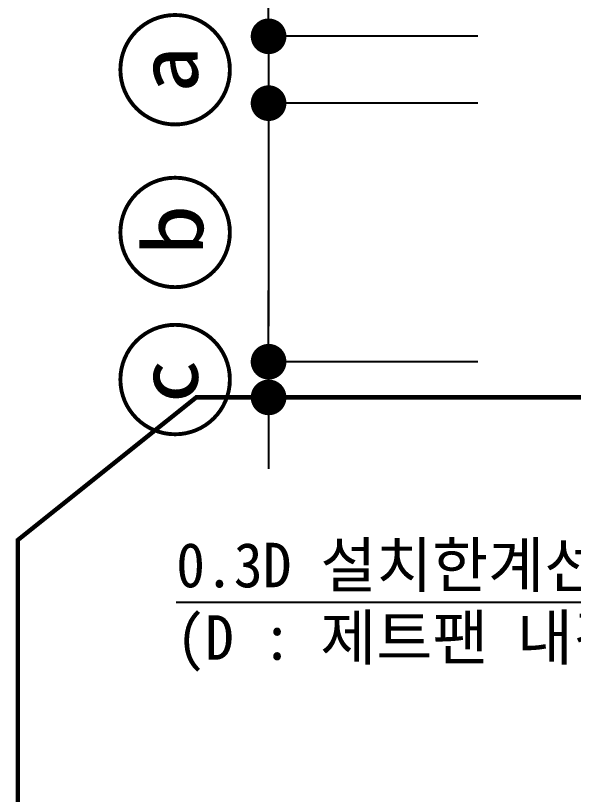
# Model space of a CAD drawing. Header units: millimetres. Extents: x -69382 to 174843, y -46375 to 101648.
# Drawn here: x -69382 to -66255, y -14569 to -10201 of the extents above; entities that cross this region are included whole.
import ezdxf

# ---------------------------------------------------------------- set-up
doc = ezdxf.new("R2010")
doc.units = ezdxf.units.MM
doc.header["$LTSCALE"] = 1000
doc.linetypes.add('A-DASHD01', pattern=[0.75, 0.5, -0.25])
for name, color, linetype in [('CS-HIDL', 2, 'A-DASHD01'), ('DIM1', 1, 'Continuous'), ('J', 4, 'Continuous')]:
    doc.layers.add(name, color=color, linetype=linetype)
doc.styles.add('WGTXT', font='DotumChe.ttf')
doc.dimstyles.new('DIM-01', dxfattribs={"dimscale": 100, "dimtxt": 3, "dimasz": 0.6, "dimexe": 0, "dimexo": 0, "dimgap": 1, "dimtad": 1, "dimdec": 0, "dimrnd": 0.001, "dimzin": 1, "dimdsep": 46, "dimlunit": 6, "dimtxsty": 'WGTXT', "dimblk": 'DOT', "dimcen": 0, "dimclrd": 1, "dimclre": 1, "dimclrt": 3, "dimadec": 4, "dimazin": 0, "dimtfac": 1, "dimtdec": 0, "dimtix": 1, "dimtmove": 2, "dimatfit": 3, "dimldrblk": 'DOT', "dimfxl": 1.5, "dimlwd": -1, "dimarcsym": 0})

# ---------------------------------------------------------------- blocks, each defined once
blk = doc.blocks.new('_Dot')
at = {"layer": 'DIM1'}
blk.add_line((0, 0), (-1, 0), dxfattribs=at)
at = {"layer": 'DIM1', "const_width": 0.5}
blk.add_lwpolyline([(-0.25, 0, 1), (0.25, 0, 1)], format="xyb", close=True, dxfattribs=at)
blk = doc.blocks.new('*D281')
at = {"color": 1, "transparency": 16777216}
for p, q in [((-67963.5, -11942.1), (-67963.5, -11742.1)), ((-67963.5, -12142.1), (-67963.5, -12342.1)), ((-67963.5, -12542.1), (-67963.5, -12742.1))]:
    blk.add_line(p, q, dxfattribs=at)
at = {"color": 1, "linetype": 'ByBlock', "lineweight": -2, "transparency": 16777216}
for p, q in [((-66790.5, -12142.1), (-67963.5, -12142.1)), ((-66790.5, -12342.1), (-67963.5, -12342.1))]:
    blk.add_line(p, q, dxfattribs=at)
at = {"layer": 'Defpoints', "color": 0, "linetype": 'ByBlock', "transparency": 16777216}
for p in [(-66290.5, -12142.1), (-67963.5, -12342.1), (-66290.5, -12342.1)]:
    blk.add_point(p, dxfattribs=at)
at = {"color": 1, "linetype": 'ByBlock', "transparency": 16777216, "xscale": 200, "yscale": 200, "zscale": 200}
for p, rotation in [((-67963.5, -12142.1), 270), ((-67963.5, -12342.1), 90)]:
    blk.add_blockref('_Dot', p, dxfattribs=dict(at, rotation=rotation))
at = {"color": 3, "linetype": 'ByBlock', "transparency": 16777216, "insert": (-68448.8, -12242.1), "char_height": 500, "attachment_point": 5, "rotation": 90, "style": 'WGTXT'}
blk.add_mtext('ⓒ', dxfattribs=at)
blk = doc.blocks.new('*D282')
at = {"color": 1, "linetype": 'ByBlock', "lineweight": -2, "transparency": 16777216}
for p, q in [((-66790.5, -10692.1), (-67963.5, -10692.1)), ((-66790.5, -12142.1), (-67963.5, -12142.1))]:
    blk.add_line(p, q, dxfattribs=at)
at = {"color": 1, "transparency": 16777216}
blk.add_line((-67963.5, -10892.1), (-67963.5, -11942.1), dxfattribs=at)
at = {"layer": 'Defpoints', "color": 0, "linetype": 'ByBlock', "transparency": 16777216}
for p in [(-66290.5, -10692.1), (-67963.5, -12142.1), (-66290.5, -12142.1)]:
    blk.add_point(p, dxfattribs=at)
at = {"color": 1, "linetype": 'ByBlock', "transparency": 16777216, "xscale": 200, "yscale": 200, "zscale": 200}
for p, rotation in [((-67963.5, -10692.1), 90), ((-67963.5, -12142.1), 270)]:
    blk.add_blockref('_Dot', p, dxfattribs=dict(at, rotation=rotation))
at = {"color": 3, "linetype": 'ByBlock', "transparency": 16777216, "insert": (-68448.8, -11417.1), "char_height": 500, "attachment_point": 5, "rotation": 90, "style": 'WGTXT'}
blk.add_mtext('ⓑ', dxfattribs=at)
blk = doc.blocks.new('*D283')
at = {"color": 1, "transparency": 16777216}
for p, q in [((-67963.5, -10117.1), (-67963.5, -9917.1)), ((-67963.5, -10317.1), (-67963.5, -10692.1)), ((-67963.5, -10892.1), (-67963.5, -11092.1))]:
    blk.add_line(p, q, dxfattribs=at)
at = {"color": 1, "linetype": 'ByBlock', "lineweight": -2, "transparency": 16777216}
for p, q in [((-66790.5, -10317.1), (-67963.5, -10317.1)), ((-66790.5, -10692.1), (-67963.5, -10692.1))]:
    blk.add_line(p, q, dxfattribs=at)
at = {"layer": 'Defpoints', "color": 0, "linetype": 'ByBlock', "transparency": 16777216}
for p in [(-66290.5, -10317.1), (-67963.5, -10692.1), (-66290.5, -10692.1)]:
    blk.add_point(p, dxfattribs=at)
at = {"color": 1, "linetype": 'ByBlock', "transparency": 16777216, "xscale": 200, "yscale": 200, "zscale": 200}
for p, rotation in [((-67963.5, -10317.1), 270), ((-67963.5, -10692.1), 90)]:
    blk.add_blockref('_Dot', p, dxfattribs=dict(at, rotation=rotation))
at = {"color": 3, "linetype": 'ByBlock', "transparency": 16777216, "insert": (-68448.8, -10504.6), "char_height": 500, "attachment_point": 5, "rotation": 90, "style": 'WGTXT'}
blk.add_mtext('ⓐ', dxfattribs=at)

msp = doc.modelspace()

# ---------------------------------------------------------------- linework, layer by layer
at = {"layer": 'CS-HIDL', "const_width": 25}
msp.add_lwpolyline([(-59669.1163, -12342.121), (-58669.1163, -13142.121), (-58669.1163, -17142.121), (-69369.1163, -17142.121), (-69369.1163, -13142.121), (-68369.1163, -12342.121)], close=True, dxfattribs=at)
at = {"layer": 'J', "color": 1}
msp.add_line((-68481.2722, -13489.9779), (-65823.851, -13489.9779), dxfattribs=at)

# ---------------------------------------------------------------- texts
at = {"layer": 'J', "color": 3, "style": 'WGTXT'}
for s, p in [('0.3D 설치한계선', (-68481.2722, -13407.2349)), ('(D : 제트팬 내경)', (-68481.2722, -13813.4851))]:
    msp.add_text(s, height=250, dxfattribs=at).set_placement(p)

# ---------------------------------------------------------------- dimensions: what is measured, and where the dimension line sits
at = {"linetype": 'ByBlock'}
for base, p1, p2, text, picture, middle in [((-67963.4707, -10692.121), (-66290.486, -10317.121), (-66290.486, -10692.121), 'ⓐ', '*D283', (-68448.7569, -10504.621)), ((-67963.4707, -12142.121), (-66290.486, -10692.121), (-66290.486, -12142.121), 'ⓑ', '*D282', (-68448.7569, -11417.121)), ((-67963.4707, -12342.121), (-66290.486, -12142.121), (-66290.486, -12342.121), 'ⓒ', '*D281', (-68448.7569, -12242.121))]:
    dim = msp.add_linear_dim(base=base, p1=p1, p2=p2, angle=90, text=text, dimstyle='DIM-01', override={"dimtxt": 5, "dimasz": 2, "dimexo": 5, "dimgap": 2, "dimfxl": 1.25}, dxfattribs=at)
    dim.commit()
    dim.dimension.update_dxf_attribs({"geometry": picture, "text_midpoint": middle})

doc.saveas('drawing.dxf')
